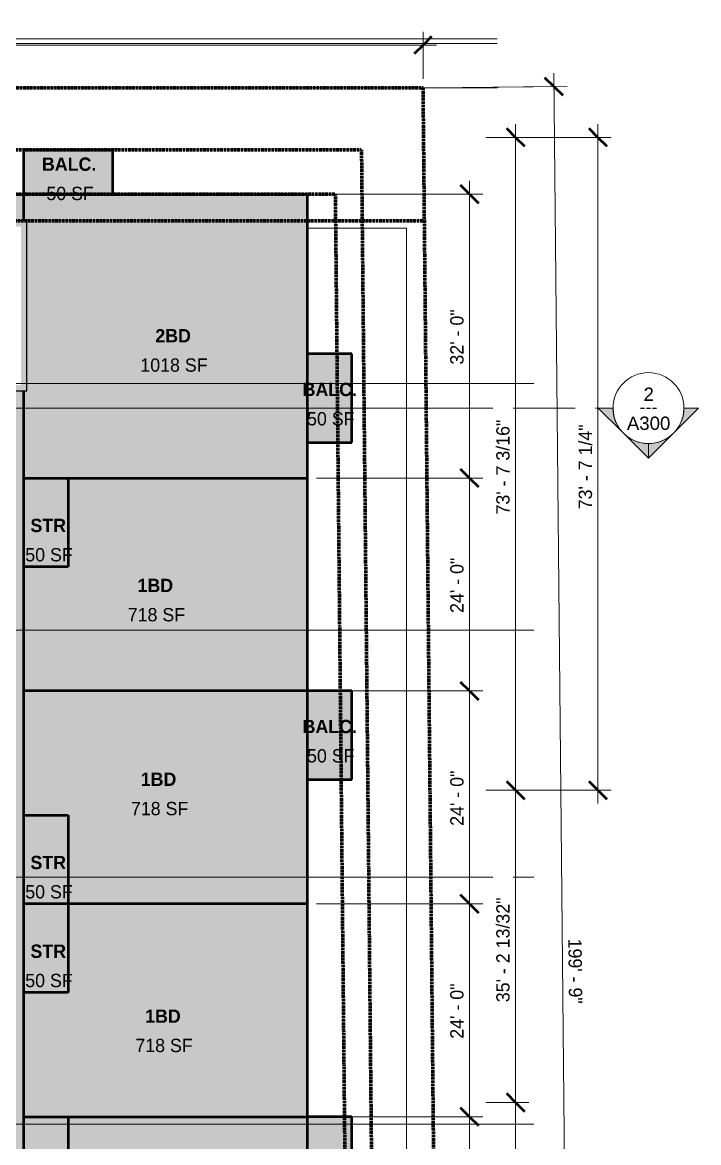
# Model space of a CAD drawing. Header units: inches. Extents: x -4414 to -113, y 9396 to 12816.
# Drawn here: x -1157 to -242, y 10842 to 12357 of the extents above; entities that cross this region are included whole.
import ezdxf

# ---------------------------------------------------------------- set-up
doc = ezdxf.new("R2010")
doc.units = ezdxf.units.IN
doc.header["$MEASUREMENT"] = 0
doc.linetypes.add('Double Dash 3_8_', pattern=[1, 0.375, -0.125, 0.125, -0.125, 0.125, -0.125])
doc.linetypes.add('Grid Line 1_2_', pattern=[0.875, 0.5, -0.125, 0.125, -0.125])
for name, color, linetype, lineweight in [('0-1', 7, 'Continuous', 5), ('A-ANNO-DIMS', 211, 'Continuous', 9), ('A-ANNO-DIMS-192', 211, 'Continuous', 9), ('A-AREA-1', 53, 'Continuous', 50), ('A-AREA-IDEN', 2, 'Continuous', 9), ('A-AREA-PATT-1', 50, 'Continuous', 9), ('A-FLOR-1', 10, 'Continuous', 5), ('A-FLOR-2', 9, 'Continuous', 9), ('A-WALL-1', 23, 'Continuous', 9), ('A-WALL-2', 253, 'Continuous', 25), ('C-PROP-LINE', 91, 'Double Dash 3_8_', 70), ('C-TOPO', 7, 'Continuous', 9), ('G-ANNO-SYMB', 111, 'Continuous', 9), ('S-GRID-1', 1, 'Grid Line 1_2_', 9)]:
    doc.layers.add(name, color=color, linetype=linetype, lineweight=lineweight)
doc.layers.add('A-AREA-PATT-2', color=7, linetype='Continuous', lineweight=9, transparency=0.9)
doc.layers.add('A-AREA-PATT-3', color=50, linetype='Continuous', lineweight=9, transparency=0.9)
doc.styles.add('Arial', font='arial.ttf', dxfattribs={"height": 18})
doc.styles.add('Century Gothic', font='ufonts.com_century-gothic.ttf', dxfattribs={"height": 18})
doc.styles.add('Century Gothic_B', font='GOTHICB.TTF', dxfattribs={"height": 18})
doc.dimstyles.new('OD__1_32__Tol__', dxfattribs={"dimscale": 12, "dimtxt": 18.795029, "dimasz": 2, "dimexe": 1.5, "dimexo": 1, "dimgap": 0.25, "dimtad": 1, "dimdec": 5, "dimrnd": 0.03125, "dimzin": 3, "dimdsep": 46, "dimlunit": 4, "dimtxsty": 'Century Gothic', "dimblk1": 'OBLIQUE', "dimblk2": 'OBLIQUE', "dimsah": 1, "dimcen": 0.09, "dimdle": 1.5, "dimazin": 0, "dimtfac": 1, "dimtdec": 4, "dimtix": 1, "dimtmove": 0, "dimatfit": 3, "dimfxl": 1, "dimtvp": 1, "dimtfill": 1, "dimfrac": 2, "dimtolj": 1, "dimtzin": 0, "dimarcsym": 2})
doc.dimstyles.new('OD__1_8__Tol__', dxfattribs={"dimscale": 12, "dimtxt": 18.795029, "dimasz": 2, "dimexe": 1.5, "dimexo": 1, "dimgap": 0.25, "dimtad": 1, "dimdec": 3, "dimrnd": 0.125, "dimzin": 3, "dimdsep": 46, "dimlunit": 4, "dimtxsty": 'Century Gothic', "dimblk1": 'OBLIQUE', "dimblk2": 'OBLIQUE', "dimsah": 1, "dimcen": 0.09, "dimdle": 1.5, "dimazin": 0, "dimtfac": 1, "dimtdec": 4, "dimtix": 1, "dimtmove": 0, "dimatfit": 3, "dimfxl": 1, "dimtvp": 1, "dimtfill": 1, "dimfrac": 2, "dimtolj": 1, "dimtzin": 0, "dimarcsym": 2})

# ---------------------------------------------------------------- blocks, each defined once
blk = doc.blocks.new('1750 Ox - Topography_rvt-1-FLOOR PLAN - 2ND FLOOR')
at = {"layer": 'C-TOPO'}
for p, q in [((-793.4, 12334.6), (-1319.5, 12334.6)), ((-1319.5, 12334.6), (-793.4, 12334.6)), ((-1318.9, 12328.6), (-791.3, 12328.6)), ((-791.3, 12328.6), (-1318.9, 12328.6)), ((-638.4, 12334.6), (-793.4, 12334.6)), ((-793.4, 12334.6), (-638.4, 12334.6)), ((-791.3, 12328.6), (-639, 12328.6)), ((-639, 12328.6), (-791.3, 12328.6)), ((-639, 12328.6), (-608.7, 12328.6)), ((-608.7, 12328.6), (-639, 12328.6)), ((-607.5, 12334.6), (-638.4, 12334.6)), ((-638.4, 12334.6), (-607.5, 12334.6)), ((-608.7, 12328.6), (-514.3, 12328.6)), ((-514.3, 12328.6), (-608.7, 12328.6)), ((-514.3, 12334.6), (-607.5, 12334.6)), ((-607.5, 12334.6), (-514.3, 12334.6)), ((-770.5, 12268.6), (-1313.5, 12268.6)), ((-1313.5, 12268.6), (-770.5, 12268.6)), ((-645.6, 12268.6), (-770.5, 12268.6)), ((-770.5, 12268.6), (-645.6, 12268.6)), ((-620.8, 12268.6), (-645.6, 12268.6)), ((-645.6, 12268.6), (-620.8, 12268.6)), ((-514.3, 12268.6), (-620.8, 12268.6)), ((-620.8, 12268.6), (-514.3, 12268.6)), ((-770.7, 12078.6), (-704.4, 12078.6)), ((-704.4, 12078.6), (-666.4, 12078.6)), ((-666.4, 12078.6), (-658.8, 12078.6)), ((-658.8, 12078.6), (-636.7, 12078.6)), ((-636.7, 12078.6), (-636.7, 11978.7)), ((-636.7, 11978.7), (-636.7, 11757.4)), ((-636.7, 11757.4), (-636.7, 11631.8)), ((-636.7, 11631.8), (-636.7, 11483.3)), ((-636.7, 11483.3), (-636.7, 11451.8)), ((-636.7, 11451.8), (-636.7, 11250.1)), ((-636.7, 11250.1), (-636.7, 11084)), ((-636.7, 11084), (-636.7, 9988.6))]:
    blk.add_line(p, q, dxfattribs=at)
blk = doc.blocks.new('1750 Ox - 2nd Phase_rvt-1-FLOOR PLAN - 2ND FLOOR')
at = {"layer": 'A-AREA-PATT-1'}
for points in [[(-1094.7, 11740.6), (-770.7, 11740.6), (-770.7, 12124.6), (-1154.7, 12124.6), (-1154.7, 12088.6), (-1150.7, 12088.6), (-1150.7, 11858.6), (-1154.7, 11858.6), (-1154.7, 11740.6)], [(-1117.7, 11452.6), (-770.7, 11452.6), (-770.7, 11740.6), (-1094.7, 11740.6), (-1094.7, 11620.6), (-1154.7, 11620.6), (-1154.7, 11452.6)], [(-770.7, 11164.6), (-770.7, 11452.6), (-1154.7, 11452.6), (-1154.7, 11284.6), (-1094.7, 11284.6), (-1094.7, 11164.6), (-980.6, 11164.6)], [(-1154.7, 10876.6), (-770.7, 10876.6), (-770.7, 11164.6), (-1094.7, 11164.6), (-1094.7, 11044.6), (-1154.7, 11044.6), (-1154.7, 10944.8)], [(-1081.6, 10588.6), (-770.7, 10588.6), (-770.7, 10876.6), (-1094.7, 10876.6), (-1094.7, 10756.6), (-1154.7, 10756.6), (-1154.7, 10588.6), (-1094.7, 10588.6)]]:
    blk.add_hatch(color=256, dxfattribs=at).paths.add_polyline_path(points, flags=0)
at = {"layer": 'A-AREA-PATT-2'}
for points in [[(-1154.7, 12124.6), (-1034.7, 12124.6), (-1034.7, 12184.6), (-1154.7, 12184.6), (-1154.7, 12129.8)], [(-710.7, 11788.6), (-710.7, 11908.6), (-770.7, 11908.6), (-770.7, 11788.6)], [(-1094.7, 11620.6), (-1094.7, 11740.6), (-1154.7, 11740.6), (-1154.7, 11620.6)], [(-710.7, 11332.6), (-710.7, 11452.6), (-770.7, 11452.6), (-770.7, 11332.6)], [(-1154.7, 11164.6), (-1094.7, 11164.6), (-1094.7, 11284.6), (-1154.7, 11284.6), (-1154.7, 11241.4)], [(-1153.7, 11044.6), (-1094.7, 11044.6), (-1094.7, 11164.6), (-1154.7, 11164.6), (-1154.7, 11044.6)], [(-1094.7, 10756.6), (-1094.7, 10876.6), (-1154.7, 10876.6), (-1154.7, 10756.6)], [(-770.7, 10756.6), (-710.7, 10756.6), (-710.7, 10876.6), (-770.7, 10876.6), (-770.7, 10764.7)]]:
    blk.add_hatch(color=256, dxfattribs=at).paths.add_polyline_path(points, flags=0)
at = {"layer": 'A-AREA-PATT-3'}
blk.add_hatch(color=256, dxfattribs=at).paths.add_polyline_path([(-1213.8, 10281), (-1154.7, 10281), (-1154.7, 11858.6), (-1274.7, 11858.6), (-1274.7, 11719), (-1562.7, 11719), (-1562.7, 11647), (-1226.7, 11647), (-1226.7, 10451.8), (-1610.7, 10451.8), (-1610.7, 10379.8), (-1274.7, 10379.8), (-1274.7, 10281), (-1226.7, 10281)], flags=0)
at = {"layer": 'A-FLOR-1'}
h = blk.add_hatch(color=256, dxfattribs=at)
h.paths.add_polyline_path([(-1154.7, 10012.6), (-1154.7, 10051), (-1274.7, 10051), (-1274.7, 10012.6)], flags=0)
h.paths.add_polyline_path([(-1213.8, 12088.6), (-1154.7, 12088.6), (-1154.7, 12124.6), (-1274.7, 12124.6), (-1274.7, 12088.6), (-1266.7, 12088.6)], flags=0)
at = {"layer": 'A-WALL-1'}
for points in [[(-1213.8, 12080.6), (-1150.7, 12080.6), (-1150.7, 12088.6), (-1274.7, 12088.6), (-1274.7, 12080.6), (-1266.7, 12080.6)], [(-1150.7, 11866.6), (-1150.7, 12080.6), (-1158.7, 12080.6), (-1158.7, 11866.6)], [(-1158.7, 11858.6), (-1150.7, 11858.6), (-1150.7, 11866.6), (-1266.7, 11866.6), (-1266.7, 11858.6), (-1213.8, 11858.6)]]:
    blk.add_hatch(color=256, dxfattribs=at).paths.add_polyline_path(points, flags=0)
at = {"layer": 'A-AREA-1'}
for p, q in [((-1154.7, 12184.6), (-1034.7, 12184.6)), ((-1154.7, 12124.6), (-1154.7, 12184.6)), ((-1034.7, 12184.6), (-1034.7, 12124.6)), ((-1301.9, 12124.6), (-770.7, 12124.6)), ((-1154.7, 12088.6), (-1154.7, 12124.6)), ((-770.7, 10012.6), (-770.7, 12124.6)), ((-710.7, 11908.6), (-770.7, 11908.6)), ((-710.7, 11788.6), (-710.7, 11908.6)), ((-1154.7, 10281), (-1154.7, 11858.6)), ((-770.7, 11788.6), (-710.7, 11788.6)), ((-1154.7, 11740.6), (-1094.7, 11740.6)), ((-1154.7, 11740.6), (-770.7, 11740.6)), ((-1094.7, 11740.6), (-1094.7, 11620.6)), ((-1094.7, 11620.6), (-1154.7, 11620.6)), ((-770.7, 11452.6), (-1154.7, 11452.6)), ((-710.7, 11452.6), (-770.7, 11452.6)), ((-710.7, 11332.6), (-710.7, 11452.6)), ((-770.7, 11332.6), (-710.7, 11332.6)), ((-1154.7, 11284.6), (-1094.7, 11284.6)), ((-1094.7, 11284.6), (-1094.7, 11164.6)), ((-1094.7, 11164.6), (-1154.7, 11164.6)), ((-770.7, 11164.6), (-1154.7, 11164.6)), ((-1094.7, 11164.6), (-1094.7, 11044.6)), ((-1094.7, 11044.6), (-1154.7, 11044.6)), ((-1154.7, 10876.6), (-1094.7, 10876.6)), ((-1154.7, 10876.6), (-770.7, 10876.6)), ((-1094.7, 10876.6), (-1094.7, 10756.6)), ((-710.7, 10876.6), (-770.7, 10876.6)), ((-710.7, 10756.6), (-710.7, 10876.6))]:
    blk.add_line(p, q, dxfattribs=at)
at = {"layer": 'A-FLOR-2'}
for p, q in [((-770.7, 12124.6), (-1301.9, 12124.6)), ((-770.7, 10012.6), (-770.7, 12124.6))]:
    blk.add_line(p, q, dxfattribs=at)
at = {"layer": 'A-WALL-2'}
for p, q in [((-1150.7, 12088.6), (-1274.7, 12088.6)), ((-1150.7, 12080.6), (-1150.7, 12088.6)), ((-1150.7, 11866.6), (-1150.7, 12080.6)), ((-1150.7, 11858.6), (-1150.7, 11866.6)), ((-1266.7, 11858.6), (-1150.7, 11858.6))]:
    blk.add_line(p, q, dxfattribs=at)
blk = doc.blocks.new('Family - ___-1749192-FLOOR PLAN - 2ND FLOOR')
at = {"layer": 'C-PROP-LINE'}
for p, q in [((-3990.8, 12268.6), (-614.5, 12268.6)), ((-614.5, 12268.6), (-590.8, 9871.7)), ((-3930.7, 12184.6), (-697.7, 12184.6)), ((-697.7, 12184.6), (-675.6, 9953.1)), ((-3870.6, 12124.6), (-733.1, 12124.6)), ((-733.1, 12124.6), (-712, 9988))]:
    blk.add_line(p, q, dxfattribs=at)
blk = doc.blocks.new('Family - ___-1754402-FLOOR PLAN - 2ND FLOOR')
at = {"layer": 'C-PROP-LINE'}
blk.add_line((-3834.5, 12088.6), (-614.5, 12088.6), dxfattribs=at)
blk = doc.blocks.new('Section - Section Head - Filled-22785-FLOOR PLAN - 2ND FLOOR')
at = {"layer": 'G-ANNO-SYMB'}
h = blk.add_hatch(color=256, dxfattribs=at)
edge = h.paths.add_edge_path(flags=0)
edge.add_line((-0.4268, 0.1768), (-0.25, 0.3536))
edge.add_line((-0.25, 0.3536), (-0.25, 0.25))
edge.add_arc((-0.25, 0), 0.25, 90, 135)
h = blk.add_hatch(color=256, dxfattribs=at)
edge = h.paths.add_edge_path(flags=0)
edge.add_arc((-0.25, 0), 0.25, 45, 90)
edge.add_line((-0.25, 0.25), (-0.25, 0.3536))
edge.add_line((-0.25, 0.3536), (-0.0732, 0.1768))
h = blk.add_hatch(color=256, dxfattribs=at)
edge = h.paths.add_edge_path(flags=0)
edge.add_arc((-0.25, 0), 0.2503, 137.9216, 180)
edge.add_line((-0.5003, 0), (-0.6036, 0))
edge.add_line((-0.6036, 0), (-0.4358, 0.1678))
h = blk.add_hatch(color=256, dxfattribs=at)
edge = h.paths.add_edge_path(flags=0)
edge.add_line((-0.0642, 0.1678), (0.1036, 0))
edge.add_line((0.1036, 0), (0.0003, 0))
edge.add_arc((-0.25, 0), 0.2503, 0, 42.0784)
for p, q in [((-0.25, 0.3536), (-0.4268, 0.1768)), ((-0.25, 0.25), (-0.25, 0.3536)), ((-0.0732, 0.1768), (-0.25, 0.3536)), ((-0.25, 0.3536), (-0.25, 0.25)), ((-0.4358, 0.1678), (-0.6036, 0)), ((0.1036, 0), (-0.0642, 0.1678)), ((-0.6036, 0), (-0.5003, 0)), ((0.0003, 0), (0.1036, 0))]:
    blk.add_line(p, q, dxfattribs=at)
for centre, radius, start, end in [((-0.2503, 0), 0.25, 360, 180), ((-0.25, 0), 0.25, 90, 135), ((-0.25, 0), 0.25, 45, 90), ((-0.25, 0), 0.2503, 137.9216, 180), ((-0.25, 0), 0.2503, 0, 42.0784), ((-0.2503, 0), 0.25, 180, 360)]:
    blk.add_arc(centre, radius, start, end, dxfattribs=at)
blk = doc.blocks.new('DIMBLOCK14-FLOOR PLAN - 2ND FLOOR')
at = {"layer": 'A-ANNO-DIMS-192'}
for p, q in [((-489.3, 12219.4), (-489.3, 11318.2)), ((-529.4, 12201.4), (-471.3, 12201.4)), ((-489.3, 12201.4), (-529.4, 12201.4)), ((-529.4, 11318.2), (-471.3, 11318.2)), ((-489.3, 11318.2), (-529.4, 11318.2))]:
    blk.add_line(p, q, dxfattribs=at)
at = {"layer": 'A-ANNO-DIMS-192', "lineweight": 50}
for p, q in [((-489.3, 12201.4), (-501.3, 12213.4)), ((-489.3, 12201.4), (-477.3, 12189.4)), ((-489.3, 11318.2), (-501.3, 11330.2)), ((-489.3, 11318.2), (-477.3, 11306.2))]:
    blk.add_line(p, q, dxfattribs=at)
at = {"layer": 'A-ANNO-DIMS-192', "color": 0, "insert": (-515.4, 11691.3), "char_height": 18, "width": 164.322, "attachment_point": 1, "rotation": 90, "line_spacing_factor": 0.984502, "style": 'Century Gothic', "bg_fill": 3, "box_fill_scale": 1.25, "bg_fill_color": 256, "bg_fill_true_color": 13158600, "bg_fill_transparency": 0}
blk.add_mtext('73\' - 7 3/16"', dxfattribs=at)
blk = doc.blocks.new('_Oblique')
at = {"color": 0, "linetype": 'ByBlock', "lineweight": -2}
blk.add_line((-0.5, -0.5), (0.5, 0.5), dxfattribs=at)
blk = doc.blocks.new('DIMBLOCK15-FLOOR PLAN - 2ND FLOOR')
at = {"layer": 'A-ANNO-DIMS-192', "lineweight": 50}
for p, q in [((-489.3, 11318.2), (-501.3, 11330.2)), ((-489.3, 11318.2), (-477.3, 11306.2)), ((-489.3, 10895.8), (-501.3, 10907.8)), ((-489.3, 10895.8), (-477.3, 10883.8))]:
    blk.add_line(p, q, dxfattribs=at)
at = {"layer": 'A-ANNO-DIMS-192'}
for p, q in [((-529.4, 11318.2), (-471.3, 11318.2)), ((-489.3, 11318.2), (-529.4, 11318.2)), ((-489.3, 11318.2), (-489.3, 10895.8)), ((-529.4, 10895.8), (-471.3, 10895.8)), ((-489.3, 10895.8), (-529.4, 10895.8))]:
    blk.add_line(p, q, dxfattribs=at)
at = {"layer": 'A-ANNO-DIMS-192', "color": 0, "insert": (-515.4, 11031.5), "char_height": 18, "width": 181.148, "attachment_point": 1, "rotation": 90, "line_spacing_factor": 0.984502, "style": 'Century Gothic', "bg_fill": 3, "box_fill_scale": 1.25, "bg_fill_color": 256, "bg_fill_true_color": 13158600, "bg_fill_transparency": 0}
blk.add_mtext('35\' - 2 13/32"', dxfattribs=at)
blk = doc.blocks.new('DIMBLOCK16-FLOOR PLAN - 2ND FLOOR')
at = {"layer": 'A-ANNO-DIMS-192', "lineweight": 50}
for p, q in [((-489.3, 10895.8), (-501.3, 10907.8)), ((-489.3, 10895.8), (-477.3, 10883.8)), ((-489.3, 10012.6), (-501.3, 10024.6)), ((-489.3, 10012.6), (-477.3, 10000.6))]:
    blk.add_line(p, q, dxfattribs=at)
at = {"layer": 'A-ANNO-DIMS-192'}
for p, q in [((-529.4, 10895.8), (-471.3, 10895.8)), ((-489.3, 10895.8), (-529.4, 10895.8)), ((-489.3, 10895.8), (-489.3, 9994.6)), ((-529.4, 10012.6), (-471.3, 10012.6)), ((-489.3, 10012.6), (-529.4, 10012.6))]:
    blk.add_line(p, q, dxfattribs=at)
at = {"layer": 'A-ANNO-DIMS-192', "color": 0, "insert": (-515.4, 10385.7), "char_height": 18, "width": 164.322, "attachment_point": 1, "rotation": 90, "line_spacing_factor": 0.984502, "style": 'Century Gothic', "bg_fill": 3, "box_fill_scale": 1.25, "bg_fill_color": 256, "bg_fill_true_color": 13158600, "bg_fill_transparency": 0}
blk.add_mtext('73\' - 7 3/16"', dxfattribs=at)
blk = doc.blocks.new('DIMBLOCK17-FLOOR PLAN - 2ND FLOOR')
at = {"layer": 'A-ANNO-DIMS-192'}
for p, q in [((-377.8, 12219.4), (-377.8, 11300.2)), ((-529.4, 12201.4), (-359.8, 12201.4)), ((-377.8, 12201.4), (-529.4, 12201.4)), ((-529.4, 11318.2), (-359.8, 11318.2)), ((-377.8, 11318.2), (-529.4, 11318.2))]:
    blk.add_line(p, q, dxfattribs=at)
at = {"layer": 'A-ANNO-DIMS-192', "lineweight": 50}
for p, q in [((-377.8, 12201.4), (-389.8, 12213.4)), ((-377.8, 12201.4), (-365.8, 12189.4)), ((-377.8, 11318.2), (-389.8, 11330.2)), ((-377.8, 11318.2), (-365.8, 11306.2))]:
    blk.add_line(p, q, dxfattribs=at)
at = {"layer": 'A-ANNO-DIMS-192', "color": 0, "insert": (-403.8, 11698.3), "char_height": 18, "width": 147.496, "attachment_point": 1, "rotation": 90, "line_spacing_factor": 0.984502, "style": 'Century Gothic', "bg_fill": 3, "box_fill_scale": 1.25, "bg_fill_color": 256, "bg_fill_true_color": 13158600, "bg_fill_transparency": 0}
blk.add_mtext('73\' - 7 1/4"', dxfattribs=at)
blk = doc.blocks.new('DIMBLOCK39-FLOOR PLAN - 2ND FLOOR')
at = {"layer": 'A-ANNO-DIMS-192', "lineweight": 50}
for p, q in [((-437.3, 12270.3), (-449.5, 12282.2)), ((-437.3, 12270.3), (-425.2, 12258.5)), ((-413.6, 9873.4), (-425.8, 9885.3)), ((-413.6, 9873.4), (-401.5, 9861.6))]:
    blk.add_line(p, q, dxfattribs=at)
at = {"layer": 'A-ANNO-DIMS-192'}
for p, q in [((-437.5, 12288.3), (-413.5, 9855.4)), ((-602.5, 12268.7), (-419.3, 12270.5)), ((-437.3, 12270.3), (-602.5, 12268.7)), ((-578.8, 9871.8), (-395.6, 9873.6)), ((-413.6, 9873.4), (-578.8, 9871.8))]:
    blk.add_line(p, q, dxfattribs=at)
at = {"layer": 'A-ANNO-DIMS-192', "color": 0, "insert": (-399.9, 11117.6), "char_height": 18, "width": 109.19, "attachment_point": 1, "rotation": 270.5667, "line_spacing_factor": 0.984502, "style": 'Century Gothic', "bg_fill": 3, "box_fill_scale": 1.25, "bg_fill_color": 256, "bg_fill_true_color": 13158600, "bg_fill_transparency": 0}
blk.add_mtext('199\' - 9"', dxfattribs=at)
blk = doc.blocks.new('DIMBLOCK40-FLOOR PLAN - 2ND FLOOR')
at = {"layer": 'A-ANNO-DIMS-192'}
for p, q in [((-3990.8, 12280.6), (-3990.8, 12344.4)), ((-614.5, 12280.6), (-614.5, 12344.4)), ((-596.5, 12326.4), (-4008.8, 12326.4)), ((-3990.8, 12326.4), (-3990.8, 12280.6)), ((-614.5, 12326.4), (-614.5, 12280.6))]:
    blk.add_line(p, q, dxfattribs=at)
at = {"layer": 'A-ANNO-DIMS-192', "lineweight": 50}
for p, q in [((-3990.8, 12326.4), (-3978.8, 12338.4)), ((-614.5, 12326.4), (-602.5, 12338.4)), ((-3990.8, 12326.4), (-4002.8, 12314.4)), ((-614.5, 12326.4), (-626.5, 12314.4))]:
    blk.add_line(p, q, dxfattribs=at)
at = {"layer": 'A-ANNO-DIMS-192', "color": 0, "insert": (-2371.2, 12352.5), "char_height": 18, "width": 164.322, "attachment_point": 1, "line_spacing_factor": 0.984502, "style": 'Century Gothic', "bg_fill": 3, "box_fill_scale": 1.25, "bg_fill_color": 256, "bg_fill_true_color": 13158600, "bg_fill_transparency": 0}
blk.add_mtext('281\' - 4 1/4"', dxfattribs=at)
blk = doc.blocks.new('DIMBLOCK49-FLOOR PLAN - 2ND FLOOR')
at = {"layer": 'A-ANNO-DIMS-192'}
for p, q in [((-551.6, 12142.6), (-551.6, 11740.6)), ((-758.7, 12124.6), (-533.6, 12124.6)), ((-551.6, 12124.6), (-758.7, 12124.6)), ((-758.7, 11740.6), (-533.6, 11740.6)), ((-551.6, 11740.6), (-758.7, 11740.6))]:
    blk.add_line(p, q, dxfattribs=at)
at = {"layer": 'A-ANNO-DIMS-192', "lineweight": 50}
for p, q in [((-551.6, 12124.6), (-563.6, 12136.6)), ((-551.6, 12124.6), (-539.6, 12112.6)), ((-551.6, 11740.6), (-563.6, 11752.6)), ((-551.6, 11740.6), (-539.6, 11728.6))]:
    blk.add_line(p, q, dxfattribs=at)
at = {"layer": 'A-ANNO-DIMS-192', "color": 0, "insert": (-577.7, 11894.1), "char_height": 18, "width": 92.364, "attachment_point": 1, "rotation": 90, "line_spacing_factor": 0.984502, "style": 'Century Gothic', "bg_fill": 3, "box_fill_scale": 1.25, "bg_fill_color": 256, "bg_fill_true_color": 13158600, "bg_fill_transparency": 0}
blk.add_mtext('32\' - 0"', dxfattribs=at)
blk = doc.blocks.new('DIMBLOCK50-FLOOR PLAN - 2ND FLOOR')
at = {"layer": 'A-ANNO-DIMS-192', "lineweight": 50}
for p, q in [((-551.6, 11740.6), (-563.6, 11752.6)), ((-551.6, 11740.6), (-539.6, 11728.6)), ((-551.6, 11452.6), (-563.6, 11464.6)), ((-551.6, 11452.6), (-539.6, 11440.6))]:
    blk.add_line(p, q, dxfattribs=at)
at = {"layer": 'A-ANNO-DIMS-192'}
for p, q in [((-758.7, 11740.6), (-533.6, 11740.6)), ((-551.6, 11740.6), (-758.7, 11740.6)), ((-551.6, 11740.6), (-551.6, 11452.6)), ((-758.7, 11452.6), (-533.6, 11452.6)), ((-551.6, 11452.6), (-758.7, 11452.6))]:
    blk.add_line(p, q, dxfattribs=at)
at = {"layer": 'A-ANNO-DIMS-192', "color": 0, "insert": (-577.7, 11558.1), "char_height": 18, "width": 92.364, "attachment_point": 1, "rotation": 90, "line_spacing_factor": 0.984502, "style": 'Century Gothic', "bg_fill": 3, "box_fill_scale": 1.25, "bg_fill_color": 256, "bg_fill_true_color": 13158600, "bg_fill_transparency": 0}
blk.add_mtext('24\' - 0"', dxfattribs=at)
blk = doc.blocks.new('DIMBLOCK51-FLOOR PLAN - 2ND FLOOR')
at = {"layer": 'A-ANNO-DIMS-192', "lineweight": 50}
for p, q in [((-551.6, 11452.6), (-563.6, 11464.6)), ((-551.6, 11452.6), (-539.6, 11440.6)), ((-551.6, 11164.6), (-563.6, 11176.6)), ((-551.6, 11164.6), (-539.6, 11152.6))]:
    blk.add_line(p, q, dxfattribs=at)
at = {"layer": 'A-ANNO-DIMS-192'}
for p, q in [((-758.7, 11452.6), (-533.6, 11452.6)), ((-551.6, 11452.6), (-758.7, 11452.6)), ((-551.6, 11452.6), (-551.6, 11164.6)), ((-758.7, 11164.6), (-533.6, 11164.6)), ((-551.6, 11164.6), (-758.7, 11164.6))]:
    blk.add_line(p, q, dxfattribs=at)
at = {"layer": 'A-ANNO-DIMS-192', "color": 0, "insert": (-577.7, 11270.1), "char_height": 18, "width": 92.364, "attachment_point": 1, "rotation": 90, "line_spacing_factor": 0.984502, "style": 'Century Gothic', "bg_fill": 3, "box_fill_scale": 1.25, "bg_fill_color": 256, "bg_fill_true_color": 13158600, "bg_fill_transparency": 0}
blk.add_mtext('24\' - 0"', dxfattribs=at)
blk = doc.blocks.new('DIMBLOCK52-FLOOR PLAN - 2ND FLOOR')
at = {"layer": 'A-ANNO-DIMS-192', "lineweight": 50}
for p, q in [((-551.6, 11164.6), (-563.6, 11176.6)), ((-551.6, 11164.6), (-539.6, 11152.6)), ((-551.6, 10876.6), (-563.6, 10888.6)), ((-551.6, 10876.6), (-539.6, 10864.6))]:
    blk.add_line(p, q, dxfattribs=at)
at = {"layer": 'A-ANNO-DIMS-192'}
for p, q in [((-758.7, 11164.6), (-533.6, 11164.6)), ((-551.6, 11164.6), (-758.7, 11164.6)), ((-551.6, 11164.6), (-551.6, 10876.6)), ((-758.7, 10876.6), (-533.6, 10876.6)), ((-551.6, 10876.6), (-758.7, 10876.6))]:
    blk.add_line(p, q, dxfattribs=at)
at = {"layer": 'A-ANNO-DIMS-192', "color": 0, "insert": (-577.7, 10982.1), "char_height": 18, "width": 92.364, "attachment_point": 1, "rotation": 90, "line_spacing_factor": 0.984502, "style": 'Century Gothic', "bg_fill": 3, "box_fill_scale": 1.25, "bg_fill_color": 256, "bg_fill_true_color": 13158600, "bg_fill_transparency": 0}
blk.add_mtext('24\' - 0"', dxfattribs=at)
blk = doc.blocks.new('DIMBLOCK53-FLOOR PLAN - 2ND FLOOR')
at = {"layer": 'A-ANNO-DIMS-192', "lineweight": 50}
for p, q in [((-551.6, 10876.6), (-563.6, 10888.6)), ((-551.6, 10876.6), (-539.6, 10864.6)), ((-551.6, 10588.6), (-563.6, 10600.6)), ((-551.6, 10588.6), (-539.6, 10576.6))]:
    blk.add_line(p, q, dxfattribs=at)
at = {"layer": 'A-ANNO-DIMS-192'}
for p, q in [((-758.7, 10876.6), (-533.6, 10876.6)), ((-551.6, 10876.6), (-758.7, 10876.6)), ((-551.6, 10876.6), (-551.6, 10588.6)), ((-758.7, 10588.6), (-533.6, 10588.6)), ((-551.6, 10588.6), (-758.7, 10588.6))]:
    blk.add_line(p, q, dxfattribs=at)
at = {"layer": 'A-ANNO-DIMS-192', "color": 0, "insert": (-577.7, 10694.1), "char_height": 18, "width": 92.364, "attachment_point": 1, "rotation": 90, "line_spacing_factor": 0.984502, "style": 'Century Gothic', "bg_fill": 3, "box_fill_scale": 1.25, "bg_fill_color": 256, "bg_fill_true_color": 13158600, "bg_fill_transparency": 0}
blk.add_mtext('24\' - 0"', dxfattribs=at)

msp = doc.modelspace()

# ---------------------------------------------------------------- linework, layer by layer
at = {"layer": 'G-ANNO-SYMB'}
msp.add_line((-357.431129, 11835.192586), (-4107.507065, 11835.192586), dxfattribs=at)
at = {"layer": 'S-GRID-1'}
for p, q in [((-464.451044, 11868.589396), (-4316.340834, 11868.589396)), ((-464.451044, 11534.589396), (-4316.340834, 11534.589396)), ((-464.451044, 11200.589396), (-4316.340834, 11200.589396)), ((-464.451044, 10866.589396), (-4316.340834, 10866.589396))]:
    msp.add_line(p, q, dxfattribs=at)

# ---------------------------------------------------------------- block references
at = {"layer": '0-1'}
for name in ['1750 Ox - Topography_rvt-1-FLOOR PLAN - 2ND FLOOR', '1750 Ox - 2nd Phase_rvt-1-FLOOR PLAN - 2ND FLOOR']:
    msp.add_blockref(name, (0, 0), dxfattribs=at)
at = {"layer": 'C-PROP-LINE'}
for name in ['Family - ___-1749192-FLOOR PLAN - 2ND FLOOR', 'Family - ___-1754402-FLOOR PLAN - 2ND FLOOR']:
    msp.add_blockref(name, (0, 0), dxfattribs=at)
at = {"layer": 'G-ANNO-SYMB', "xscale": 191.9999999999999, "yscale": 191.9999999999999, "zscale": 191.9999999999999, "rotation": 180}
msp.add_blockref('Section - Section Head - Filled-22785-FLOOR PLAN - 2ND FLOOR', (-357.431129, 11835.192586), dxfattribs=at)

# ---------------------------------------------------------------- texts
at = {"layer": 'A-AREA-IDEN', "char_height": 18, "attachment_point": 1}
for s, insert, width, style in [('BALC.', (-1130.236317, 12174.222482), 87.264, 'Century Gothic_B'), ('50 SF', (-1124.226868, 12134.581637), 72.72, 'Century Gothic'), ('2BD', (-976.816218, 11942.101222), 57.57, 'Century Gothic_B'), ('1018 SF', (-997.074486, 11902.460378), 106.656, 'Century Gothic'), ('BALC.', (-777.468575, 11869.45474), 87.264, 'Century Gothic_B'), ('50 SF', (-771.459127, 11829.813896), 72.72, 'Century Gothic'), ('STR.', (-1145.825643, 11685.496325), 55.752, 'Century Gothic_B'), ('50 SF', (-1152.817769, 11645.85548), 72.72, 'Century Gothic'), ('1BD', (-1000.860686, 11604.356298), 57.57, 'Century Gothic_B'), ('718 SF', (-1014.126828, 11564.715453), 89.688, 'Century Gothic'), ('BALC.', (-777.468575, 11413.45474), 87.264, 'Century Gothic_B'), ('50 SF', (-771.459127, 11373.813896), 72.72, 'Century Gothic'), ('1BD', (-996.560461, 11342.056396), 57.57, 'Century Gothic_B'), ('718 SF', (-1009.826603, 11302.415551), 89.688, 'Century Gothic'), ('STR.', (-1145.825643, 11229.496325), 55.752, 'Century Gothic_B'), ('50 SF', (-1152.817769, 11189.85548), 72.72, 'Century Gothic'), ('STR.', (-1145.825643, 11109.496325), 55.752, 'Century Gothic_B'), ('50 SF', (-1152.817769, 11069.85548), 72.72, 'Century Gothic'), ('1BD', (-990.565713, 11021.61371), 57.57, 'Century Gothic_B'), ('718 SF', (-1003.831854, 10981.972865), 89.688, 'Century Gothic')]:
    msp.add_mtext(s, dxfattribs=dict(at, insert=insert, width=width, style=style))
at = {"layer": 'G-ANNO-SYMB', "char_height": 18, "attachment_point": 1}
for s, insert, width, style in [('2', (-316.073082, 11863.009859), 16.968, 'Arial'), ('---', (-321.375704, 11845.996473), 30.906, 'Century Gothic'), ('A300', (-338.561271, 11823.737371), 71.508, 'Arial')]:
    msp.add_mtext(s, dxfattribs=dict(at, insert=insert, width=width, style=style))

# ---------------------------------------------------------------- next in the draw order: dimensions: what is measured, and where the dimension line sits
at = {"layer": 'A-ANNO-DIMS'}
dim = msp.add_linear_dim(base=(-489.281224, 11318.189396), p1=(-541.376478, 12201.389396), p2=(-541.376478, 11318.189396), angle=90, dimstyle='OD__1_32__Tol__', override={"dimpost": '<>', "dimfxl": 883.2}, dxfattribs=at)
dim.commit()
dim.dimension.update_dxf_attribs({"geometry": 'DIMBLOCK14-FLOOR PLAN - 2ND FLOOR', "text_midpoint": (-502.731258, 11759.789396)})

# ---------------------------------------------------------------- next in the draw order: dimensions: what is measured, and where the dimension line sits
dim = msp.add_linear_dim(base=(-489.281224, 10895.789396), p1=(-541.376478, 11318.189396), p2=(-541.376478, 10895.789396), angle=90, dimstyle='OD__1_32__Tol__', override={"dimpost": '<>', "dimfxl": 422.4}, dxfattribs=at)
dim.commit()
dim.dimension.update_dxf_attribs({"geometry": 'DIMBLOCK15-FLOOR PLAN - 2ND FLOOR', "text_midpoint": (-502.731258, 11106.989396)})

# ---------------------------------------------------------------- next in the draw order: dimensions: what is measured, and where the dimension line sits
for base, p1, p2, dimstyle, picture, middle in [((-377.753082, 11318.189396), (-541.376478, 12201.389396), (-541.376478, 11318.189396), 'OD__1_8__Tol__', 'DIMBLOCK17-FLOOR PLAN - 2ND FLOOR', (-391.203116, 11759.789396)), ((-489.281224, 10012.589396), (-541.376478, 10895.789396), (-541.376478, 10012.589396), 'OD__1_32__Tol__', 'DIMBLOCK16-FLOOR PLAN - 2ND FLOOR', (-502.731258, 10454.189396))]:
    dim = msp.add_linear_dim(base=base, p1=p1, p2=p2, angle=90, dimstyle=dimstyle, override={"dimpost": '<>', "dimfxl": 883.2}, dxfattribs=at)
    dim.commit()
    dim.dimension.update_dxf_attribs({"geometry": picture, "text_midpoint": middle})

# ---------------------------------------------------------------- next in the draw order: dimensions: what is measured, and where the dimension line sits
dim = msp.add_linear_dim(base=(-413.639061, 9873.437662), p1=(-614.541484, 12268.589396), p2=(-590.832887, 9871.684978), angle=270.566713563, dimstyle='OD__1_8__Tol__', override={"dimpost": '<>', "dimfxl": 2397.021671}, dxfattribs=at)
dim.commit()
dim.dimension.update_dxf_attribs({"geometry": 'DIMBLOCK39-FLOOR PLAN - 2ND FLOOR', "text_midpoint": (-413.041216, 11072.01304)})

# ---------------------------------------------------------------- next in the draw order: dimensions: what is measured, and where the dimension line sits
dim = msp.add_linear_dim(base=(-3990.831193, 12326.432809), p1=(-614.541484, 12268.589396), p2=(-3990.831193, 12268.589396), dimstyle='OD__1_8__Tol__', override={"dimpost": '<>', "dimfxl": 3376.289709}, dxfattribs=at)
dim.commit()
dim.dimension.update_dxf_attribs({"geometry": 'DIMBLOCK40-FLOOR PLAN - 2ND FLOOR', "text_midpoint": (-2302.686339, 12339.882843)})
dim = msp.add_linear_dim(base=(-551.582876, 11740.589396), p1=(-770.723737, 12124.589396), p2=(-770.723737, 11740.589396), angle=90, dimstyle='OD__1_8__Tol__', override={"dimpost": '<>', "dimfxl": 384}, dxfattribs=at)
dim.commit()
dim.dimension.update_dxf_attribs({"geometry": 'DIMBLOCK49-FLOOR PLAN - 2ND FLOOR', "text_midpoint": (-564.035629, 11932.589396)})

# ---------------------------------------------------------------- next in the draw order: dimensions: what is measured, and where the dimension line sits
dim = msp.add_linear_dim(base=(-551.582876, 11452.589396), p1=(-770.723737, 11740.589396), p2=(-770.723737, 11452.589396), angle=90, dimstyle='OD__1_8__Tol__', override={"dimpost": '<>', "dimfxl": 288}, dxfattribs=at)
dim.commit()
dim.dimension.update_dxf_attribs({"geometry": 'DIMBLOCK50-FLOOR PLAN - 2ND FLOOR', "text_midpoint": (-564.035629, 11596.589396)})

# ---------------------------------------------------------------- next in the draw order: dimensions: what is measured, and where the dimension line sits
dim = msp.add_linear_dim(base=(-551.582876, 11164.589396), p1=(-770.723737, 11452.589396), p2=(-770.723737, 11164.589396), angle=90, dimstyle='OD__1_8__Tol__', override={"dimpost": '<>', "dimfxl": 288}, dxfattribs=at)
dim.commit()
dim.dimension.update_dxf_attribs({"geometry": 'DIMBLOCK51-FLOOR PLAN - 2ND FLOOR', "text_midpoint": (-564.035629, 11308.589396)})

# ---------------------------------------------------------------- next in the draw order: dimensions: what is measured, and where the dimension line sits
dim = msp.add_linear_dim(base=(-551.582876, 10876.589396), p1=(-770.723737, 11164.589396), p2=(-770.723737, 10876.589396), angle=90, dimstyle='OD__1_8__Tol__', override={"dimpost": '<>', "dimfxl": 288}, dxfattribs=at)
dim.commit()
dim.dimension.update_dxf_attribs({"geometry": 'DIMBLOCK52-FLOOR PLAN - 2ND FLOOR', "text_midpoint": (-564.035629, 11020.589396)})

# ---------------------------------------------------------------- next in the draw order: dimensions: what is measured, and where the dimension line sits
dim = msp.add_linear_dim(base=(-551.582876, 10588.589396), p1=(-770.723737, 10876.589396), p2=(-770.723737, 10588.589396), angle=90, dimstyle='OD__1_8__Tol__', override={"dimpost": '<>', "dimfxl": 288}, dxfattribs=at)
dim.commit()
dim.dimension.update_dxf_attribs({"geometry": 'DIMBLOCK53-FLOOR PLAN - 2ND FLOOR', "text_midpoint": (-564.035629, 10732.589396)})

doc.saveas('drawing.dxf')
